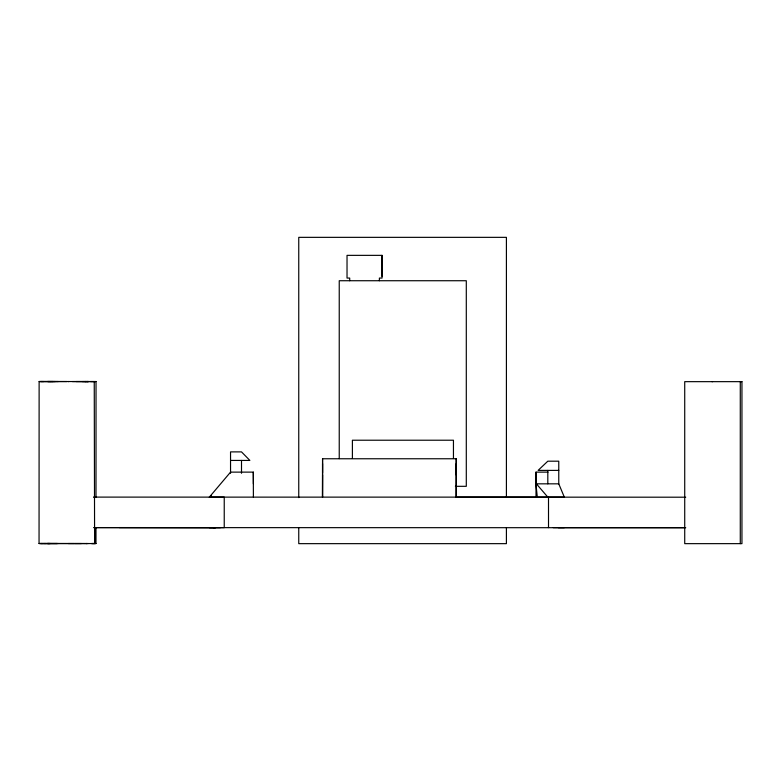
<?xml version="1.0" encoding="UTF-8"?>
<svg xmlns="http://www.w3.org/2000/svg" width="781" height="781" viewBox="0 0 781 781"><rect width="100%" height="100%" fill="white"/><g stroke="black" fill="none" stroke-linecap="round" stroke-linejoin="round"><path stroke-width="1.17" d="M46.518 543.537L39.05 543.517L39.128 381.528L66.795 381.538M91.309 543.547L94.608 543.537L94.247 381.548M74.839 543.547L95.985 543.547L95.995 527.712M95.995 497.263L96.034 381.558L93.369 381.548M253.395 483.829L253.308 472.124L230.541 472.124L209.357 497.126L322.533 497.136L322.563 458.759L456.241 458.759L456.241 475.004M382.055 276.318L382.055 255.358L347.028 255.358L347.028 278.065L349.703 278.065L349.703 280.73M685.718 497.204L456.172 497.136L456.241 458.759M547.989 472.124L536.01 472.124L535.912 483.829L558.766 483.829L564.321 497.126L322.494 497.126L322.563 475.004M322.533 497.126L322.563 463.66M456.172 497.126L456.241 463.66M209.357 497.126L211.378 495.867M553.27 527.644L685.044 527.673M558.327 527.644L564.341 527.644M96.004 381.558L90.635 381.558M39.05 543.517L81.361 543.547M84.67 543.527L47.192 543.517L50.209 543.527M220.418 527.644L94.511 527.585M213.408 527.644L215.351 527.644L209.357 527.644M86.056 543.537L88.214 543.537M85.022 381.558L88.233 381.548L50.404 381.528M46.997 381.538L40.495 381.538L43.59 381.548M48.324 381.528L47.27 381.528L58.253 381.538M53.118 381.538L48.305 381.538L50.414 381.548M68.259 381.558L68.816 381.558M72.36 381.558L93.037 381.558M711.989 381.665L712.545 381.665M230.541 460.429L249.881 460.429L241.505 451.887L230.541 451.887L230.541 473.296M558.766 470.396L538.089 470.396L547.813 461.19L558.766 461.19L558.766 484.035M455.401 486.319L466.296 486.319L466.296 280.73L339.237 280.73L339.237 458.662M94.101 497.106L95.018 497.106M93.564 497.106L224.235 497.126L224.235 527.644L119.288 527.565M93.544 527.614L685.728 527.722M56.974 543.527L40.436 543.527L42.76 543.537M76.206 381.538L88.761 381.548M55.217 381.548L39.148 381.528M82.366 381.548L86.222 381.548M86.906 381.548L93.7 381.548M43.443 543.517L58.175 543.527M68.328 543.537L74.38 543.537M84.778 543.537L86.808 543.537M91.973 543.537L94.325 543.537M93.788 543.537L95.985 543.547M49.349 543.537L48.256 543.527M536.381 483.829L547.813 497.126M535.912 483.829L537.308 497.126M548.506 497.136L548.516 527.653M382.016 255.358L382.055 278.065L379.39 278.065L379.39 280.73M94.999 527.614L95.009 543.547M740.281 381.665L740.281 543.654M547.813 470.396L547.813 483.829M536.01 472.124L536.01 497.126M506.41 497.468L506.41 237.346L298.752 237.346L298.752 497.624M506.41 527.829L506.41 543.654L298.752 543.654L298.752 527.849M453.449 458.418L453.449 440.22L352.397 440.22L352.397 458.418M322.563 458.759L322.563 472.739M253.308 472.124L253.395 497.126M241.505 460.429L241.505 473.296M741.95 381.655L684.722 381.665L684.722 543.654L741.95 543.644L741.95 381.655"/></g></svg>
